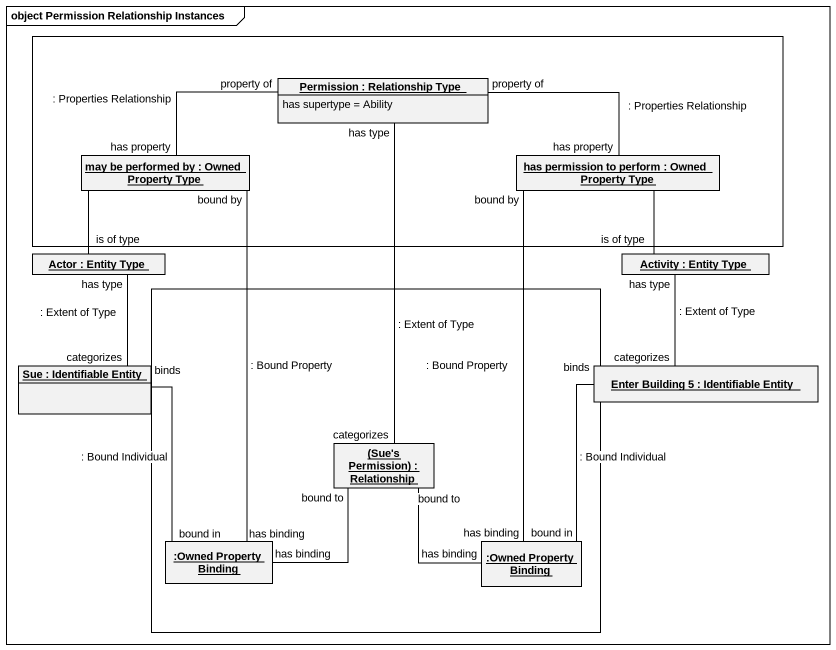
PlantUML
@startuml
mainframe object Permission Relationship Instances
hide circle
hide empty members
rectangle " " as rectangle1 {
  object "Permission : Relationship Type" as Permission {
    has supertype = Ability
  }
  object "may be performed by : Owned Property Type" as may_be_performed_by
  object "has permission to perform : Owned Property Type" as has_permission_to_perform
}
object "Actor : Entity Type" as Actor_
object "Activity : Entity Type" as Activity
rectangle " " as rectangle2 {
  object "(Sue's Permission) : Relationship" as Sue_s_Permission
  object ":Owned Property Binding" as Owned_Property_Binding
  object ":Owned Property Binding" as Owned_Property_Binding_2
}
object "Sue : Identifiable Entity" as Sue
object "Enter Building 5 : Identifiable Entity" as Enter_Building_5
Permission -left- may_be_performed_by : property of\n: Properties Relationship\nhas property
Permission -right- has_permission_to_perform : property of\n: Properties Relationship\nhas property
Permission -- Sue_s_Permission : has type\n: Extent of Type\ncategorizes
may_be_performed_by -- Actor_ : is of type
may_be_performed_by -- Owned_Property_Binding : bound by\n: Bound Property\nhas binding
has_permission_to_perform -- Activity : is of type
has_permission_to_perform -- Owned_Property_Binding_2 : bound by\n: Bound Property\nhas binding
Actor_ -- Sue : has type\n: Extent of Type\ncategorizes
Activity -- Enter_Building_5 : has type\n: Extent of Type\ncategorizes
Sue_s_Permission -left- Owned_Property_Binding : bound to\nhas binding
Sue_s_Permission -- Owned_Property_Binding_2 : bound to\nhas binding
Owned_Property_Binding -up- Sue : binds\n: Bound Individual\nbound in
Owned_Property_Binding_2 -up- Enter_Building_5 : binds\n: Bound Individual\nbound in
@enduml
